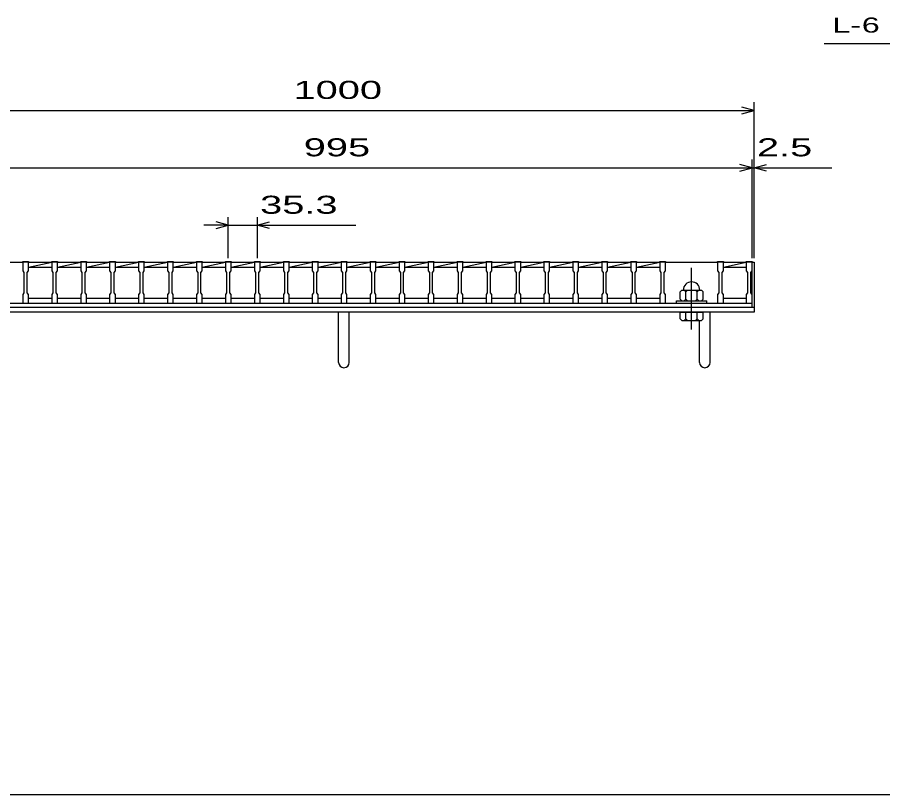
# Model space of a CAD drawing. Units: millimetres, scale not verified. Extents: x -1820 to 1731, y -1282 to 1054.
# Drawn here: x -1249 to -194, y -1146 to -199 of the extents above; entities that cross this region are included whole.
import ezdxf
from ezdxf.enums import TextEntityAlignment as Align

# ---------------------------------------------------------------- set-up
doc = ezdxf.new("R2010")
doc.units = ezdxf.units.MM
doc.header["$LTSCALE"] = 10
doc.linetypes.add('CHAIN', pattern=[18.5, 12, -1.5, 3.5, -1.5])
for name, color, linetype, lineweight in [('0_2', 150, 'Continuous', 25), ('16', 3, 'Continuous', 25), ('19', 6, 'Continuous', 25), ('22', 4, 'Continuous', 25)]:
    doc.layers.add(name, color=color, linetype=linetype, lineweight=lineweight)
doc.styles.add('ベクトル', font='')
doc.styles.get('ベクトル').set_extended_font_data('ベクトル')

msp = doc.modelspace()

# ---------------------------------------------------------------- linework, layer by layer
at = {"layer": '0_2'}
msp.add_line((1731, -1146.5), (-1729, -1146.5), dxfattribs=at)
at = {"layer": '16'}
for p, q in [((-1305.7, -497.5), (-1242.1, -497.5)), ((-1242.1, -497.5), (-1242.1, -496.8)), ((-1242.1, -496.8), (-1235.1, -496.8)), ((-1242.1, -497.5), (-1242.1, -508)), ((-1235.1, -497.5), (-1242.1, -497.5)), ((-1235.1, -496.8), (-1235.1, -497.5)), ((-1235.1, -508), (-1235.1, -497.5)), ((-1235.1, -497.5), (-1206.8, -497.5)), ((-1235.1, -503.5), (-1206.8, -497.5)), ((-1235.1, -503.5), (-1206.8, -503.5)), ((-1206.8, -497.5), (-1206.8, -496.8)), ((-1206.8, -496.8), (-1199.8, -496.8)), ((-1206.8, -497.5), (-1206.8, -508)), ((-1199.8, -497.5), (-1206.8, -497.5)), ((-1199.8, -496.8), (-1199.8, -497.5)), ((-1199.8, -508), (-1199.8, -497.5)), ((-1199.8, -497.5), (-1171.5, -497.5)), ((-1199.8, -503.5), (-1171.5, -497.5)), ((-1199.8, -503.5), (-1171.5, -503.5)), ((-1171.5, -497.5), (-1171.5, -496.8)), ((-1171.5, -496.8), (-1164.5, -496.8)), ((-1171.5, -497.5), (-1171.5, -508)), ((-1164.5, -497.5), (-1171.5, -497.5)), ((-1164.5, -496.8), (-1164.5, -497.5)), ((-1164.5, -508), (-1164.5, -497.5)), ((-1164.5, -497.5), (-1136.2, -497.5)), ((-1164.5, -503.5), (-1136.2, -497.5)), ((-1164.5, -503.5), (-1136.2, -503.5)), ((-1136.2, -497.5), (-1136.2, -496.8)), ((-1136.2, -496.8), (-1129.2, -496.8)), ((-1136.2, -497.5), (-1136.2, -508)), ((-1129.2, -497.5), (-1136.2, -497.5)), ((-1129.2, -496.8), (-1129.2, -497.5)), ((-1129.2, -508), (-1129.2, -497.5)), ((-1129.2, -497.5), (-1100.9, -497.5)), ((-1129.2, -503.5), (-1100.9, -497.5)), ((-1129.2, -503.5), (-1100.9, -503.5)), ((-1100.9, -497.5), (-1100.9, -496.8)), ((-1100.9, -496.8), (-1093.9, -496.8)), ((-1100.9, -497.5), (-1100.9, -508)), ((-1093.9, -497.5), (-1100.9, -497.5)), ((-1093.9, -496.8), (-1093.9, -497.5)), ((-1093.9, -508), (-1093.9, -497.5)), ((-1093.9, -497.5), (-1065.6, -497.5)), ((-1093.9, -503.5), (-1065.6, -497.5)), ((-1093.9, -503.5), (-1065.6, -503.5)), ((-1065.6, -497.5), (-1065.6, -496.8)), ((-1065.6, -496.8), (-1058.6, -496.8)), ((-1065.6, -497.5), (-1065.6, -508)), ((-1058.6, -497.5), (-1065.6, -497.5)), ((-1058.6, -496.8), (-1058.6, -497.5)), ((-1058.6, -508), (-1058.6, -497.5)), ((-1058.6, -497.5), (-1030.3, -497.5)), ((-1058.6, -503.5), (-1030.3, -497.5)), ((-1058.6, -503.5), (-1030.3, -503.5)), ((-1030.3, -497.5), (-1030.3, -496.8)), ((-1030.3, -496.8), (-1023.3, -496.8)), ((-1030.3, -497.5), (-1030.3, -508)), ((-1023.3, -497.5), (-1030.3, -497.5)), ((-1023.3, -496.8), (-1023.3, -497.5)), ((-1023.3, -508), (-1023.3, -497.5)), ((-1023.3, -497.5), (-995, -497.5)), ((-1023.3, -503.5), (-995, -497.5)), ((-1023.3, -503.5), (-995, -503.5)), ((-995, -497.5), (-995, -496.8)), ((-995, -496.8), (-988, -496.8)), ((-995, -497.5), (-995, -508)), ((-988, -497.5), (-995, -497.5)), ((-988, -496.8), (-988, -497.5)), ((-988, -508), (-988, -497.5)), ((-988, -497.5), (-959.7, -497.5)), ((-988, -503.5), (-959.7, -497.5)), ((-988, -503.5), (-959.7, -503.5)), ((-959.7, -497.5), (-959.7, -496.8)), ((-959.7, -496.8), (-952.7, -496.8)), ((-959.7, -497.5), (-959.7, -508)), ((-952.7, -497.5), (-959.7, -497.5)), ((-952.7, -496.8), (-952.7, -497.5)), ((-952.7, -508), (-952.7, -497.5)), ((-952.7, -497.5), (-924.4, -497.5)), ((-952.7, -503.5), (-924.4, -497.5)), ((-952.7, -503.5), (-924.4, -503.5)), ((-924.4, -497.5), (-924.4, -496.8)), ((-924.4, -496.8), (-917.4, -496.8)), ((-924.4, -497.5), (-924.4, -508)), ((-917.4, -497.5), (-924.4, -497.5)), ((-917.4, -496.8), (-917.4, -497.5)), ((-917.4, -508), (-917.4, -497.5)), ((-917.4, -497.5), (-889.1, -497.5)), ((-917.4, -503.5), (-889.1, -497.5)), ((-917.4, -503.5), (-889.1, -503.5)), ((-889.1, -497.5), (-889.1, -496.8)), ((-889.1, -496.8), (-882.1, -496.8)), ((-889.1, -497.5), (-889.1, -508)), ((-882.1, -497.5), (-889.1, -497.5)), ((-882.1, -496.8), (-882.1, -497.5)), ((-882.1, -508), (-882.1, -497.5)), ((-882.1, -497.5), (-853.8, -497.5)), ((-882.1, -503.5), (-853.8, -497.5)), ((-882.1, -503.5), (-853.8, -503.5)), ((-853.8, -497.5), (-853.8, -496.8)), ((-853.8, -496.8), (-846.8, -496.8)), ((-853.8, -497.5), (-853.8, -508)), ((-846.8, -497.5), (-853.8, -497.5)), ((-846.8, -496.8), (-846.8, -497.5)), ((-846.8, -508), (-846.8, -497.5)), ((-846.8, -497.5), (-818.5, -497.5)), ((-846.8, -503.5), (-818.5, -497.5)), ((-846.8, -503.5), (-818.5, -503.5)), ((-818.5, -497.5), (-818.5, -496.8)), ((-818.5, -496.8), (-811.5, -496.8)), ((-818.5, -497.5), (-818.5, -508)), ((-811.5, -497.5), (-818.5, -497.5)), ((-811.5, -496.8), (-811.5, -497.5)), ((-811.5, -508), (-811.5, -497.5)), ((-811.5, -497.5), (-783.2, -497.5)), ((-811.5, -503.5), (-783.2, -497.5)), ((-811.5, -503.5), (-783.2, -503.5)), ((-783.2, -497.5), (-783.2, -496.8)), ((-783.2, -496.8), (-776.2, -496.8)), ((-783.2, -497.5), (-783.2, -508)), ((-776.2, -497.5), (-783.2, -497.5)), ((-776.2, -496.8), (-776.2, -497.5)), ((-776.2, -508), (-776.2, -497.5)), ((-776.2, -497.5), (-747.9, -497.5)), ((-776.2, -503.5), (-747.9, -497.5)), ((-776.2, -503.5), (-747.9, -503.5)), ((-747.9, -497.5), (-747.9, -496.8)), ((-747.9, -496.8), (-740.9, -496.8)), ((-747.9, -497.5), (-747.9, -508)), ((-740.9, -497.5), (-747.9, -497.5)), ((-740.9, -496.8), (-740.9, -497.5)), ((-740.9, -508), (-740.9, -497.5)), ((-740.9, -497.5), (-712.6, -497.5)), ((-740.9, -503.5), (-712.6, -497.5)), ((-740.9, -503.5), (-712.6, -503.5)), ((-712.6, -497.5), (-712.6, -496.8)), ((-712.6, -496.8), (-705.6, -496.8)), ((-712.6, -497.5), (-712.6, -508)), ((-705.6, -497.5), (-712.6, -497.5)), ((-705.6, -496.8), (-705.6, -497.5)), ((-705.6, -508), (-705.6, -497.5)), ((-705.6, -497.5), (-677.3, -497.5)), ((-705.6, -503.5), (-677.3, -497.5)), ((-705.6, -503.5), (-677.3, -503.5)), ((-677.3, -497.5), (-677.3, -496.8)), ((-677.3, -496.8), (-670.3, -496.8)), ((-677.3, -497.5), (-677.3, -508)), ((-670.3, -497.5), (-677.3, -497.5)), ((-670.3, -496.8), (-670.3, -497.5)), ((-670.3, -508), (-670.3, -497.5)), ((-670.3, -497.5), (-642, -497.5)), ((-670.3, -503.5), (-642, -497.5)), ((-670.3, -503.5), (-642, -503.5)), ((-642, -497.5), (-642, -496.8)), ((-642, -496.8), (-635, -496.8)), ((-642, -497.5), (-642, -508)), ((-635, -497.5), (-642, -497.5)), ((-635, -496.8), (-635, -497.5)), ((-635, -508), (-635, -497.5)), ((-635, -497.5), (-606.7, -497.5)), ((-635, -503.5), (-606.7, -497.5)), ((-635, -503.5), (-606.7, -503.5)), ((-606.7, -497.5), (-606.7, -496.8)), ((-606.7, -496.8), (-599.7, -496.8)), ((-606.7, -497.5), (-606.7, -508)), ((-599.7, -497.5), (-606.7, -497.5)), ((-599.7, -496.8), (-599.7, -497.5)), ((-599.7, -508), (-599.7, -497.5)), ((-599.7, -497.5), (-571.4, -497.5)), ((-599.7, -503.5), (-571.4, -497.5)), ((-599.7, -503.5), (-571.4, -503.5)), ((-571.4, -497.5), (-571.4, -496.8)), ((-571.4, -496.8), (-564.4, -496.8)), ((-571.4, -497.5), (-571.4, -508)), ((-564.4, -497.5), (-571.4, -497.5)), ((-564.4, -496.8), (-564.4, -497.5)), ((-564.4, -508), (-564.4, -497.5)), ((-564.4, -497.5), (-536.1, -497.5)), ((-564.4, -503.5), (-536.1, -497.5)), ((-564.4, -503.5), (-536.1, -503.5)), ((-536.1, -497.5), (-536.1, -496.8)), ((-536.1, -496.8), (-529.1, -496.8)), ((-536.1, -497.5), (-536.1, -508)), ((-529.1, -497.5), (-536.1, -497.5)), ((-529.1, -496.8), (-529.1, -497.5)), ((-529.1, -508), (-529.1, -497.5)), ((-529.1, -497.5), (-500.8, -497.5)), ((-529.1, -503.5), (-500.8, -497.5)), ((-529.1, -503.5), (-500.8, -503.5)), ((-500.8, -497.5), (-500.8, -496.8)), ((-500.8, -496.8), (-493.8, -496.8)), ((-500.8, -497.5), (-500.8, -508)), ((-493.8, -497.5), (-500.8, -497.5)), ((-493.8, -496.8), (-493.8, -497.5)), ((-493.8, -508), (-493.8, -497.5)), ((-493.8, -497.5), (-465.5, -497.5)), ((-493.8, -503.5), (-465.5, -497.5)), ((-493.8, -503.5), (-465.5, -503.5)), ((-465.5, -497.5), (-465.5, -496.8)), ((-465.5, -496.8), (-458.5, -496.8)), ((-465.5, -497.5), (-465.5, -508)), ((-458.5, -497.5), (-465.5, -497.5)), ((-458.5, -496.8), (-458.5, -497.5)), ((-458.5, -508), (-458.5, -497.5)), ((-458.5, -497.5), (-394.9, -497.5)), ((-394.9, -497.5), (-394.9, -496.8)), ((-394.9, -496.8), (-387.9, -496.8)), ((-394.9, -497.5), (-394.9, -508)), ((-387.9, -497.5), (-394.9, -497.5)), ((-387.9, -496.8), (-387.9, -497.5)), ((-387.9, -508), (-387.9, -497.5)), ((-387.9, -497.5), (-360, -497.5)), ((-387.9, -503.5), (-360, -497.58)), ((-387.9, -503.5), (-360, -503.5)), ((-360, -497.5), (-360, -496.8)), ((-360, -496.8), (-353, -496.8)), ((-360, -497.5), (-360, -508)), ((-353, -497.5), (-360, -497.5)), ((-353, -496.8), (-353, -497.5)), ((-353, -508), (-353, -497.5)), ((-353, -541.5), (-353, -497.5)), ((-1242.1, -508), (-1240.6, -510)), ((-1240.6, -510), (-1240.6, -535)), ((-1236.6, -510), (-1235.1, -508)), ((-1236.6, -535), (-1236.6, -510)), ((-1206.8, -508), (-1205.3, -510)), ((-1205.3, -510), (-1205.3, -535)), ((-1201.3, -510), (-1199.8, -508)), ((-1201.3, -535), (-1201.3, -510)), ((-1171.5, -508), (-1170, -510)), ((-1170, -510), (-1170, -535)), ((-1166, -510), (-1164.5, -508)), ((-1166, -535), (-1166, -510)), ((-1136.2, -508), (-1134.7, -510)), ((-1134.7, -510), (-1134.7, -535)), ((-1130.7, -510), (-1129.2, -508)), ((-1130.7, -535), (-1130.7, -510)), ((-1100.9, -508), (-1099.4, -510)), ((-1099.4, -510), (-1099.4, -535)), ((-1095.4, -510), (-1093.9, -508)), ((-1095.4, -535), (-1095.4, -510)), ((-1065.6, -508), (-1064.1, -510)), ((-1064.1, -510), (-1064.1, -535)), ((-1060.1, -510), (-1058.6, -508)), ((-1060.1, -535), (-1060.1, -510)), ((-1030.3, -508), (-1028.8, -510)), ((-1028.8, -510), (-1028.8, -535)), ((-1024.8, -510), (-1023.3, -508)), ((-1024.8, -535), (-1024.8, -510)), ((-995, -508), (-993.5, -510)), ((-993.5, -510), (-993.5, -535)), ((-989.5, -510), (-988, -508)), ((-989.5, -535), (-989.5, -510)), ((-959.7, -508), (-958.2, -510)), ((-958.2, -510), (-958.2, -535)), ((-954.2, -510), (-952.7, -508)), ((-954.2, -535), (-954.2, -510)), ((-924.4, -508), (-922.9, -510)), ((-922.9, -510), (-922.9, -535)), ((-918.9, -510), (-917.4, -508)), ((-918.9, -535), (-918.9, -510)), ((-889.1, -508), (-887.6, -510)), ((-887.6, -510), (-887.6, -535)), ((-883.6, -510), (-882.1, -508)), ((-883.6, -535), (-883.6, -510)), ((-853.8, -508), (-852.3, -510)), ((-852.3, -510), (-852.3, -535)), ((-848.3, -510), (-846.8, -508)), ((-848.3, -535), (-848.3, -510)), ((-818.5, -508), (-817, -510)), ((-817, -510), (-817, -535)), ((-813, -510), (-811.5, -508)), ((-813, -535), (-813, -510)), ((-783.2, -508), (-781.7, -510)), ((-781.7, -510), (-781.7, -535)), ((-777.7, -510), (-776.2, -508)), ((-777.7, -535), (-777.7, -510)), ((-747.9, -508), (-746.4, -510)), ((-746.4, -510), (-746.4, -535)), ((-742.4, -510), (-740.9, -508)), ((-742.4, -535), (-742.4, -510)), ((-712.6, -508), (-711.1, -510)), ((-711.1, -510), (-711.1, -535)), ((-707.1, -510), (-705.6, -508)), ((-707.1, -535), (-707.1, -510)), ((-677.3, -508), (-675.8, -510)), ((-675.8, -510), (-675.8, -535)), ((-671.8, -510), (-670.3, -508)), ((-671.8, -535), (-671.8, -510)), ((-642, -508), (-640.5, -510)), ((-640.5, -510), (-640.5, -535)), ((-636.5, -510), (-635, -508)), ((-636.5, -535), (-636.5, -510)), ((-606.7, -508), (-605.2, -510)), ((-605.2, -510), (-605.2, -535)), ((-601.2, -510), (-599.7, -508)), ((-601.2, -535), (-601.2, -510)), ((-571.4, -508), (-569.9, -510)), ((-569.9, -510), (-569.9, -535)), ((-565.9, -510), (-564.4, -508)), ((-565.9, -535), (-565.9, -510)), ((-536.1, -508), (-534.6, -510)), ((-534.6, -510), (-534.6, -535)), ((-530.6, -510), (-529.1, -508)), ((-530.6, -535), (-530.6, -510)), ((-500.8, -508), (-499.3, -510)), ((-499.3, -510), (-499.3, -535)), ((-495.3, -510), (-493.8, -508)), ((-495.3, -535), (-495.3, -510)), ((-465.5, -508), (-464, -510)), ((-464, -510), (-464, -535)), ((-460, -510), (-458.5, -508)), ((-460, -535), (-460, -510)), ((-394.9, -508), (-393.4, -510)), ((-393.4, -510), (-393.4, -535)), ((-389.4, -510), (-387.9, -508)), ((-389.4, -535), (-389.4, -510)), ((-360, -508), (-358.5, -510)), ((-358.5, -510), (-358.5, -535)), ((-354.5, -510), (-353, -508)), ((-354.5, -535), (-354.5, -510)), ((-1240.6, -535), (-1242.1, -537)), ((-1242.1, -537), (-1242.1, -547.5)), ((-1235.1, -537), (-1236.6, -535)), ((-1235.1, -547.5), (-1235.1, -537)), ((-1205.3, -535), (-1206.8, -537)), ((-1206.8, -537), (-1206.8, -547.5)), ((-1199.8, -537), (-1201.3, -535)), ((-1199.8, -547.5), (-1199.8, -537)), ((-1170, -535), (-1171.5, -537)), ((-1171.5, -537), (-1171.5, -547.5)), ((-1164.5, -537), (-1166, -535)), ((-1164.5, -547.5), (-1164.5, -537)), ((-1134.7, -535), (-1136.2, -537)), ((-1136.2, -537), (-1136.2, -547.5)), ((-1129.2, -537), (-1130.7, -535)), ((-1129.2, -547.5), (-1129.2, -537)), ((-1099.4, -535), (-1100.9, -537)), ((-1100.9, -537), (-1100.9, -547.5)), ((-1093.9, -537), (-1095.4, -535)), ((-1093.9, -547.5), (-1093.9, -537)), ((-1064.1, -535), (-1065.6, -537)), ((-1065.6, -537), (-1065.6, -547.5)), ((-1058.6, -537), (-1060.1, -535)), ((-1058.6, -547.5), (-1058.6, -537)), ((-1028.8, -535), (-1030.3, -537)), ((-1030.3, -537), (-1030.3, -547.5)), ((-1023.3, -537), (-1024.8, -535)), ((-1023.3, -547.5), (-1023.3, -537)), ((-993.5, -535), (-995, -537)), ((-995, -537), (-995, -547.5)), ((-988, -537), (-989.5, -535)), ((-988, -547.5), (-988, -537)), ((-958.2, -535), (-959.7, -537)), ((-959.7, -537), (-959.7, -547.5)), ((-952.7, -537), (-954.2, -535)), ((-952.7, -547.5), (-952.7, -537)), ((-922.9, -535), (-924.4, -537)), ((-924.4, -537), (-924.4, -547.5)), ((-917.4, -537), (-918.9, -535)), ((-917.4, -547.5), (-917.4, -537)), ((-887.6, -535), (-889.1, -537)), ((-889.1, -537), (-889.1, -547.5)), ((-882.1, -537), (-883.6, -535)), ((-882.1, -547.5), (-882.1, -537)), ((-852.3, -535), (-853.8, -537)), ((-853.8, -537), (-853.8, -547.5)), ((-846.8, -537), (-848.3, -535)), ((-846.8, -547.5), (-846.8, -537)), ((-817, -535), (-818.5, -537)), ((-818.5, -537), (-818.5, -547.5)), ((-811.5, -537), (-813, -535)), ((-811.5, -547.5), (-811.5, -537)), ((-781.7, -535), (-783.2, -537)), ((-783.2, -537), (-783.2, -547.5)), ((-776.2, -537), (-777.7, -535)), ((-776.2, -547.5), (-776.2, -537)), ((-746.4, -535), (-747.9, -537)), ((-747.9, -537), (-747.9, -547.5)), ((-740.9, -537), (-742.4, -535)), ((-740.9, -547.5), (-740.9, -537)), ((-711.1, -535), (-712.6, -537)), ((-712.6, -537), (-712.6, -547.5)), ((-705.6, -537), (-707.1, -535)), ((-705.6, -547.5), (-705.6, -537)), ((-675.8, -535), (-677.3, -537)), ((-677.3, -537), (-677.3, -547.5)), ((-670.3, -537), (-671.8, -535)), ((-670.3, -547.5), (-670.3, -537)), ((-640.5, -535), (-642, -537)), ((-642, -537), (-642, -547.5)), ((-635, -537), (-636.5, -535)), ((-635, -547.5), (-635, -537)), ((-605.2, -535), (-606.7, -537)), ((-606.7, -537), (-606.7, -547.5)), ((-599.7, -537), (-601.2, -535)), ((-599.7, -547.5), (-599.7, -537)), ((-569.9, -535), (-571.4, -537)), ((-571.4, -537), (-571.4, -547.5)), ((-564.4, -537), (-565.9, -535)), ((-564.4, -547.5), (-564.4, -537)), ((-534.6, -535), (-536.1, -537)), ((-536.1, -537), (-536.1, -547.5)), ((-529.1, -537), (-530.6, -535)), ((-529.1, -547.5), (-529.1, -537)), ((-499.3, -535), (-500.8, -537)), ((-500.8, -537), (-500.8, -547.5)), ((-493.8, -537), (-495.3, -535)), ((-493.8, -547.5), (-493.8, -537)), ((-464, -535), (-465.5, -537)), ((-465.5, -537), (-465.5, -547.5)), ((-458.5, -537), (-460, -535)), ((-458.5, -547.5), (-458.5, -537)), ((-438.7, -531.5), (-440.7, -533.5)), ((-440.7, -542.5), (-440.7, -533.5)), ((-438.7, -531.5), (-414.7, -531.5)), ((-433.7, -533.5), (-435.7, -531.5)), ((-433.7, -533.5), (-431.7, -531.5)), ((-433.7, -542.5), (-433.7, -533.5)), ((-419.7, -533.5), (-421.7, -531.5)), ((-419.7, -533.5), (-417.7, -531.5)), ((-419.7, -542.5), (-419.7, -533.5)), ((-412.7, -533.5), (-414.7, -531.5)), ((-412.7, -542.5), (-412.7, -533.5)), ((-393.4, -535), (-394.9, -537)), ((-394.9, -537), (-394.9, -547.5)), ((-387.9, -537), (-389.4, -535)), ((-387.9, -547.5), (-387.9, -537)), ((-358.5, -535), (-360, -537)), ((-360, -537), (-360, -547.5)), ((-353, -537), (-354.5, -535)), ((-353, -547.5), (-353, -537)), ((-1348, -547.5), (-353, -547.5)), ((-1305.7, -547.5), (-1242.1, -547.5)), ((-1242.1, -547.5), (-1235.1, -547.5)), ((-1235.1, -541.5), (-1206.8, -541.5)), ((-1206.8, -547.5), (-1199.8, -547.5)), ((-1199.8, -541.5), (-1171.5, -541.5)), ((-1171.5, -547.5), (-1164.5, -547.5)), ((-1164.5, -541.5), (-1136.2, -541.5)), ((-1136.2, -547.5), (-1129.2, -547.5)), ((-1129.2, -541.5), (-1100.9, -541.5)), ((-1100.9, -547.5), (-1093.9, -547.5)), ((-1093.9, -541.5), (-1065.6, -541.5)), ((-1065.6, -547.5), (-1058.6, -547.5)), ((-1058.6, -541.5), (-1030.3, -541.5)), ((-1030.3, -547.5), (-1023.3, -547.5)), ((-1023.3, -541.5), (-995, -541.5)), ((-995, -547.5), (-988, -547.5)), ((-988, -541.5), (-959.7, -541.5)), ((-959.7, -547.5), (-952.7, -547.5)), ((-952.7, -541.5), (-924.4, -541.5)), ((-924.4, -547.5), (-917.4, -547.5)), ((-917.4, -541.5), (-889.1, -541.5)), ((-889.1, -547.5), (-882.1, -547.5)), ((-882.1, -541.5), (-853.8, -541.5)), ((-853.8, -547.5), (-846.8, -547.5)), ((-846.8, -541.5), (-818.5, -541.5)), ((-818.5, -547.5), (-811.5, -547.5)), ((-811.5, -541.5), (-783.2, -541.5)), ((-783.2, -547.5), (-776.2, -547.5)), ((-776.2, -541.5), (-747.9, -541.5)), ((-747.9, -547.5), (-740.9, -547.5)), ((-740.9, -541.5), (-712.6, -541.5)), ((-712.6, -547.5), (-705.6, -547.5)), ((-705.6, -541.5), (-677.3, -541.5)), ((-677.3, -547.5), (-670.3, -547.5)), ((-670.3, -541.5), (-642, -541.5)), ((-642, -547.5), (-635, -547.5)), ((-635, -541.5), (-606.7, -541.5)), ((-606.7, -547.5), (-599.7, -547.5)), ((-599.7, -541.5), (-571.4, -541.5)), ((-571.4, -547.5), (-564.4, -547.5)), ((-564.4, -541.5), (-536.1, -541.5)), ((-536.1, -547.5), (-529.1, -547.5)), ((-529.1, -541.5), (-500.8, -541.5)), ((-500.8, -547.5), (-493.8, -547.5)), ((-493.8, -541.5), (-465.5, -541.5)), ((-465.5, -547.5), (-458.5, -547.5)), ((-458.5, -547.5), (-394.9, -547.5)), ((-445.2, -547.5), (-445.2, -544.5)), ((-445.2, -544.5), (-408.2, -544.5)), ((-445.2, -547.5), (-408.2, -547.5)), ((-440.7, -542.5), (-438.7, -544.5)), ((-435.7, -544.5), (-433.7, -542.5)), ((-433.7, -542.5), (-431.7, -544.5)), ((-421.7, -544.5), (-419.7, -542.5)), ((-419.7, -542.5), (-417.7, -544.5)), ((-414.7, -544.5), (-412.7, -542.5)), ((-408.2, -547.5), (-408.2, -544.5)), ((-394.9, -547.5), (-387.9, -547.5)), ((-387.9, -541.5), (-360, -541.5)), ((-360, -547.5), (-353, -547.5)), ((-353, -552.5), (-353, -547.5)), ((-1348, -552.5), (-353, -552.5))]:
    msp.add_line(p, q, dxfattribs=at)
at = {"layer": '16', "linetype": 'CHAIN'}
msp.add_line((-426.7, -579.5), (-426.7, -504.5), dxfattribs=at)
at = {"layer": '16'}
msp.add_arc((-426.7, -531.5), 10, 0, 180, dxfattribs=at)
at = {"layer": '19'}
for p, q in [((-353, -497.5), (-350.5, -497.5)), ((-350.5, -497.5), (-350.5, -552.5)), ((-1350.5, -552.5), (-350.5, -552.5)), ((-350.5, -558.5), (-1350.5, -558.5)), ((-857, -619.61), (-857, -558.5)), ((-844, -619.61), (-844, -558.5)), ((-440.7, -566.5), (-440.7, -558.5)), ((-440.7, -558.5), (-412.7, -558.5)), ((-433.7, -566.5), (-433.7, -558.5)), ((-419.7, -566.5), (-419.7, -558.5)), ((-412.7, -566.5), (-412.7, -558.5)), ((-404, -619.61), (-404, -558.5)), ((-350.5, -552.5), (-350.5, -558.5)), ((-440.7, -566.5), (-438.7, -568.5)), ((-438.7, -568.5), (-414.7, -568.5)), ((-433.7, -566.5), (-435.7, -568.5)), ((-431.7, -568.5), (-433.7, -566.5)), ((-419.7, -566.5), (-421.7, -568.5)), ((-417.7, -568.5), (-419.7, -566.5)), ((-417, -619.61), (-417, -568.5)), ((-414.7, -568.5), (-412.7, -566.5))]:
    msp.add_line(p, q, dxfattribs=at)
for centre in [(-850.5, -619.61), (-410.5, -619.61)]:
    msp.add_arc(centre, 6.5, 180, 0, dxfattribs=at)
at = {"layer": '22'}
for p, q in [((-265, -231), (-65, -231)), ((-350.5, -492.5), (-350.5, -302.5)), ((-1350.5, -312.5), (-350.5, -312.5)), ((-350.5, -312.5), (-365.5, -308.5)), ((-365.5, -316.5), (-350.5, -312.5)), ((-353, -382.5), (-368, -378.5)), ((-353, -492.5), (-353, -372.5)), ((-350.5, -492.5), (-350.5, -372.5)), ((-350.5, -382.5), (-335.5, -378.5)), ((-1348, -382.5), (-353, -382.5)), ((-368, -386.5), (-353, -382.5)), ((-353, -382.5), (-350.5, -382.5)), ((-335.5, -386.5), (-350.5, -382.5)), ((-350.5, -382.5), (-255.5, -382.5)), ((-991.5, -492.5), (-991.5, -442.5)), ((-956.2, -442.5), (-956.2, -492.5)), ((-991.5, -452.5), (-1021.5, -452.5)), ((-991.5, -452.5), (-1006.5, -448.5)), ((-1006.5, -456.5), (-991.5, -452.5)), ((-991.5, -452.5), (-956.2, -452.5)), ((-956.2, -452.5), (-941.2, -448.5)), ((-941.2, -456.5), (-956.2, -452.5)), ((-956.2, -452.5), (-836.2, -452.5))]:
    msp.add_line(p, q, dxfattribs=at)

# ---------------------------------------------------------------- texts
at = {"layer": '22', "color": 2, "style": 'ベクトル'}
for s, height, width, p in [('L-', 18.33, 1.6, (-255, -208.5)), (' 6 ', 18.33, 1.6, (-230, -208.5)), (' 1000 ', 21.99, 1.65, (-925.5, -287.5)), (' 995 ', 21.99, 1.65, (-913, -357.5)), (' 2.5 ', 21.99, 1.65, (-360.5, -357.5)), (' 35.3 ', 21.99, 1.65, (-966.2, -427.5))]:
    msp.add_text(s, height=height, dxfattribs=dict(at, width=width)).set_placement(p, align=Align.MIDDLE_LEFT)

doc.saveas('drawing.dxf')
